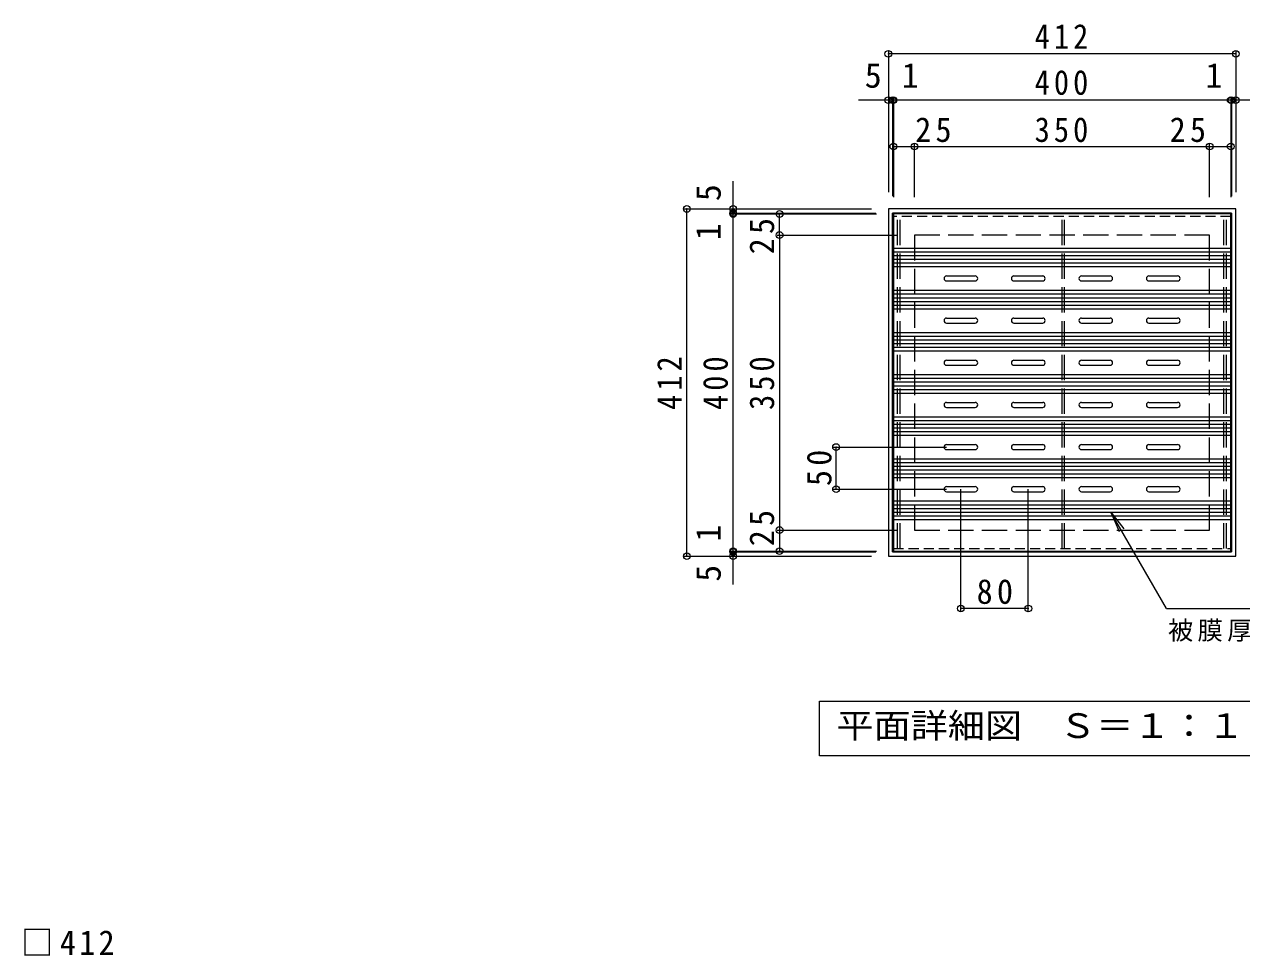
# Model space of a CAD drawing. Units: millimetres at full size, sheet at 1:10; some dimension numbers follow another scale. Extents: x -1551 to 1660, y -1375 to 1115.
# Drawn here: x -1166 to 278, y 10 to 1115 of the extents above; entities that cross this region are included whole.
import ezdxf
from ezdxf.enums import TextEntityAlignment as Align

# ---------------------------------------------------------------- set-up
doc = ezdxf.new("R2010")
doc.units = ezdxf.units.MM
doc.header["$LTSCALE"] = 10
doc.header["$PDMODE"] = 32
doc.header["$PDSIZE"] = 8
doc.linetypes.add('DASHED1', pattern=[1.8, 1.2, -0.6])
doc.linetypes.add('DASHED3', pattern=[4, 3, -1])
for name, color, linetype, lineweight in [('C-1', 2, 'Continuous', 9), ('C-2', 3, 'Continuous', 9), ('C-4', 7, 'Continuous', 9), ('C-5', 7, 'Continuous', 9), ('C-B', 3, 'Continuous', 9), ('C-C', 6, 'DASHED3', 9), ('D-4', 7, 'Continuous', 9)]:
    doc.layers.add(name, color=color, linetype=linetype, lineweight=lineweight)
doc.styles.add('ＭＳ ゴシック', font='')
doc.styles.get('ＭＳ ゴシック').set_extended_font_data('MS Gothic')

msp = doc.modelspace()

# ---------------------------------------------------------------- linework, layer by layer
at = {"layer": 'C-1'}
for p, q in [((-141, 896), (-141, 484)), ((266, 891), (-136, 891)), ((-136, 489), (-136, 891)), ((266, 891), (266, 489)), ((-141, 484), (271, 484)), ((-136, 489), (266, 489))]:
    msp.add_line(p, q, dxfattribs=at)
at = {"layer": 'C-1', "linetype": 'DASHED3'}
for p, q in [((-110, 865), (-110, 515)), ((240, 865), (-110, 865)), ((240, 515), (240, 865)), ((-110, 515), (240, 515))]:
    msp.add_line(p, q, dxfattribs=at)
at = {"layer": 'C-1'}
msp.add_lwpolyline([(271, 484), (271, 896), (-141, 896)], dxfattribs=at)
at = {"layer": 'C-2'}
for p, q in [((265, 890), (-135, 890)), ((-135, 890), (-135, 490)), ((265, 490), (265, 890)), ((-72, 816.5), (-38, 816.5)), ((-72, 810.5), (-38, 810.5)), ((8, 816.5), (42, 816.5)), ((8, 810.5), (42, 810.5)), ((88, 816.5), (122, 816.5)), ((88, 810.5), (122, 810.5)), ((168, 816.5), (202, 816.5)), ((168, 810.5), (202, 810.5)), ((-72, 766.5), (-38, 766.5)), ((8, 766.5), (42, 766.5)), ((88, 766.5), (122, 766.5)), ((168, 766.5), (202, 766.5)), ((-72, 760.5), (-38, 760.5)), ((8, 760.5), (42, 760.5)), ((88, 760.5), (122, 760.5)), ((168, 760.5), (202, 760.5)), ((-72, 716.5), (-38, 716.5)), ((-72, 710.5), (-38, 710.5)), ((8, 716.5), (42, 716.5)), ((8, 710.5), (42, 710.5)), ((88, 716.5), (122, 716.5)), ((88, 710.5), (122, 710.5)), ((168, 716.5), (202, 716.5)), ((168, 710.5), (202, 710.5)), ((-72, 666.5), (-38, 666.5)), ((8, 666.5), (42, 666.5)), ((88, 666.5), (122, 666.5)), ((168, 666.5), (202, 666.5)), ((-72, 660.5), (-38, 660.5)), ((8, 660.5), (42, 660.5)), ((88, 660.5), (122, 660.5)), ((168, 660.5), (202, 660.5)), ((-72, 616.5), (-38, 616.5)), ((-72, 610.5), (-38, 610.5)), ((8, 616.5), (42, 616.5)), ((8, 610.5), (42, 610.5)), ((88, 616.5), (122, 616.5)), ((88, 610.5), (122, 610.5)), ((168, 616.5), (202, 616.5)), ((168, 610.5), (202, 610.5)), ((-72, 566.5), (-38, 566.5)), ((8, 566.5), (42, 566.5)), ((88, 566.5), (122, 566.5)), ((168, 566.5), (202, 566.5)), ((-72, 560.5), (-38, 560.5)), ((8, 560.5), (42, 560.5)), ((88, 560.5), (122, 560.5)), ((168, 560.5), (202, 560.5)), ((-135, 490), (265, 490))]:
    msp.add_line(p, q, dxfattribs=at)
at = {"layer": 'C-2', "linetype": 'DASHED1'}
for p, q in [((265, 887), (-135, 887)), ((-135, 493), (265, 493))]:
    msp.add_line(p, q, dxfattribs=at)
at = {"layer": 'C-2'}
for centre, start, end in [((-72, 813.5), 90, 270), ((-38, 813.5), 270, 90), ((8, 813.5), 90, 270), ((42, 813.5), 270, 90), ((88, 813.5), 90, 270), ((122, 813.5), 270, 90), ((168, 813.5), 90, 270), ((202, 813.5), 270, 90), ((-72, 763.5), 90, 270), ((-38, 763.5), 270, 90), ((8, 763.5), 90, 270), ((42, 763.5), 270, 90), ((88, 763.5), 90, 270), ((122, 763.5), 270, 90), ((168, 763.5), 90, 270), ((202, 763.5), 270, 90), ((-72, 713.5), 90, 270), ((-38, 713.5), 270, 90), ((8, 713.5), 90, 270), ((42, 713.5), 270, 90), ((88, 713.5), 90, 270), ((122, 713.5), 270, 90), ((168, 713.5), 90, 270), ((202, 713.5), 270, 90), ((-72, 663.5), 90, 270), ((-38, 663.5), 270, 90), ((8, 663.5), 90, 270), ((42, 663.5), 270, 90), ((88, 663.5), 90, 270), ((122, 663.5), 270, 90), ((168, 663.5), 90, 270), ((202, 663.5), 270, 90), ((-72, 613.5), 90, 270), ((-38, 613.5), 270, 90), ((8, 613.5), 90, 270), ((42, 613.5), 270, 90), ((88, 613.5), 90, 270), ((122, 613.5), 270, 90), ((168, 613.5), 90, 270), ((202, 613.5), 270, 90), ((-72, 563.5), 90, 270), ((-38, 563.5), 270, 90), ((8, 563.5), 90, 270), ((42, 563.5), 270, 90), ((88, 563.5), 90, 270), ((122, 563.5), 270, 90), ((168, 563.5), 90, 270), ((202, 563.5), 270, 90)]:
    msp.add_arc(centre, 3, start, end, dxfattribs=at)
at = {"layer": 'C-4'}
for p, q in [((-141, 1083), (-141, 916)), ((271, 1083), (271, 916)), ((271, 1080), (-141, 1080)), ((-136, 1025), (-176.35, 1025)), ((-136, 1028), (-136, 911)), ((-135, 1025), (-136, 1025)), ((-135, 1028), (-135, 910)), ((265, 1025), (-135, 1025)), ((265, 1028), (265, 910)), ((266, 1025), (265, 1025)), ((266, 1028), (266, 911)), ((302.63, 1025), (266, 1025)), ((-135, 970), (265, 970)), ((-110, 910), (-110, 973)), ((240, 910), (240, 973)), ((-325, 891), (-325, 929.13)), ((-383, 896), (-161, 896)), ((-380, 484), (-380, 896)), ((-328, 891), (-156, 891)), ((-328, 890), (-155, 890)), ((-325, 890), (-325, 891)), ((-325, 490), (-325, 890)), ((-270, 865), (-270, 890)), ((-273, 865), (-130, 865)), ((-270, 865), (-270, 515)), ((-206, 613.5), (-72, 613.5)), ((-203, 563.5), (-203, 613.5)), ((-206, 563.5), (-72, 563.5)), ((-55, 419), (-55, 563.5)), ((25, 419), (25, 563.5)), ((-273, 515), (-130, 515)), ((-270, 515), (-270, 490)), ((-383, 484), (-161, 484)), ((-328, 490), (-155, 490)), ((-328, 489), (-156, 489)), ((-325, 489), (-325, 490)), ((-325, 450.37), (-325, 489)), ((25, 422), (-55, 422))]:
    msp.add_line(p, q, dxfattribs=at)
for p in [(-141, 1080), (271, 1080), (-141, 1025), (-136, 1025), (-135, 1025), (265, 1025), (266, 1025), (271, 1025), (-135, 970), (-110, 970), (240, 970), (265, 970), (-380, 896), (-325, 896), (-325, 891), (-325, 890), (-270, 890), (-270, 865), (-203, 613.5), (-203, 563.5), (-270, 515), (-325, 490), (-325, 489), (-270, 490), (-380, 484), (-325, 484), (-55, 422), (25, 422)]:
    msp.add_point(p, dxfattribs=at)
at = {"layer": 'C-5'}
for p, q in [((123, 536.3), (132.57, 513.2)), ((188.99, 422), (664.4, 422)), ((-222.5, 312), (352.5, 312)), ((-222.5, 247), (-222.5, 312))]:
    msp.add_line(p, q, dxfattribs=at)
for points in [[(188.99, 422), (123, 536.3), (138.22, 516.47)], [(352.5, 312), (352.5, 247), (-222.5, 247)]]:
    msp.add_lwpolyline(points, dxfattribs=at)
at = {"layer": 'C-B'}
for p, q in [((-135, 849.5), (265, 849.5)), ((-135, 845.1), (265, 845.1)), ((-135, 840.7), (265, 840.7)), ((-135, 836.3), (265, 836.3)), ((-135, 831.9), (265, 831.9)), ((-135, 827.5), (265, 827.5)), ((-135, 799.5), (265, 799.5)), ((-135, 795.1), (265, 795.1)), ((-135, 790.7), (265, 790.7)), ((-135, 786.3), (265, 786.3)), ((-135, 781.9), (265, 781.9)), ((-135, 777.5), (265, 777.5)), ((-135, 749.5), (265, 749.5)), ((-135, 745.1), (265, 745.1)), ((-135, 740.7), (265, 740.7)), ((-135, 736.3), (265, 736.3)), ((-135, 731.9), (265, 731.9)), ((-135, 727.5), (265, 727.5)), ((-135, 699.5), (265, 699.5)), ((-135, 695.1), (265, 695.1)), ((-135, 690.7), (265, 690.7)), ((-135, 686.3), (265, 686.3)), ((-135, 681.9), (265, 681.9)), ((-135, 677.5), (265, 677.5)), ((-135, 649.5), (265, 649.5)), ((-135, 645.1), (265, 645.1)), ((-135, 640.7), (265, 640.7)), ((-135, 636.3), (265, 636.3)), ((-135, 631.9), (265, 631.9)), ((-135, 627.5), (265, 627.5)), ((-135, 599.5), (265, 599.5)), ((-135, 595.1), (265, 595.1)), ((-135, 590.7), (265, 590.7)), ((-135, 586.3), (265, 586.3)), ((-135, 581.9), (265, 581.9)), ((-135, 577.5), (265, 577.5)), ((-135, 549.5), (265, 549.5)), ((-135, 545.1), (265, 545.1)), ((-135, 540.7), (265, 540.7)), ((-135, 536.3), (265, 536.3)), ((-135, 531.9), (265, 531.9)), ((-135, 527.5), (265, 527.5))]:
    msp.add_line(p, q, dxfattribs=at)
at = {"layer": 'C-C'}
for p, q in [((-130, 493), (-130, 887)), ((-127, 493), (-127, 887)), ((65, 493), (65, 887)), ((68, 493), (68, 887)), ((257, 493), (257, 887)), ((260, 493), (260, 887))]:
    msp.add_line(p, q, dxfattribs=at)

# ---------------------------------------------------------------- texts
at = {"layer": 'C-4', "color": 2, "style": 'ＭＳ ゴシック'}
for s, p in [('5', (-168.91, 1031)), ('1', (-125.08, 1031)), ('1', (235.17, 1031))]:
    msp.add_text(s, height=29.33, dxfattribs=at).set_placement(p, align=Align.BOTTOM_LEFT)
for s, p in [('5', (-331, 905.27)), ('1', (-331, 858.96)), ('1', (-331, 501.27)), ('5', (-331, 453.73))]:
    msp.add_text(s, height=29.33, rotation=90, dxfattribs=at).set_placement(p, align=Align.BOTTOM_LEFT)
at = {"layer": 'C-4', "color": 2, "char_height": 29.33, "attachment_point": 7, "style": 'ＭＳ ゴシック'}
for s, insert in [('\\T1.27;\\W0.9;412', (32.5, 1086)), ('\\T1.27;\\W0.9;400', (32.5, 1031)), ('\\T1.27;\\W0.95;25', (-109.13, 975)), ('\\T1.27;\\W0.9;350', (32.5, 975)), ('\\T1.27;\\W0.95;25', (192.62, 975)), ('\\T1.27;\\W0.95;80', (-36.25, 427))]:
    msp.add_mtext(s, dxfattribs=dict(at, insert=insert))
at = {"layer": 'C-4', "color": 2, "char_height": 29.33, "attachment_point": 7, "rotation": 90, "style": 'ＭＳ ゴシック'}
for s, insert in [('\\T1.27;\\W0.95;25', (-276, 842.17)), ('\\T1.27;\\W0.9;412', (-386, 657.5)), ('\\T1.27;\\W0.9;400', (-331, 657.5)), ('\\T1.27;\\W0.9;350', (-276, 657.5)), ('\\T1.27;\\W0.95;50', (-208, 567.25)), ('\\T1.27;\\W0.95;25', (-276, 495.82))]:
    msp.add_mtext(s, dxfattribs=dict(at, insert=insert))
at = {"layer": 'C-5', "color": 2, "style": 'ＭＳ ゴシック', "width": 1.1}
msp.add_text('平面詳細図\u3000Ｓ＝１：１０', height=29.33, dxfattribs=at).set_placement((-202.5, 259.5), align=Align.BOTTOM_LEFT)
at = {"layer": 'C-5', "insert": (190.62, 379.03), "char_height": 21.99, "attachment_point": 7, "style": 'ＭＳ ゴシック'}
msp.add_mtext('\\T1.17;被膜厚さ７５μ（色：グレ－）', dxfattribs=at)
at = {"layer": 'D-4', "color": 2, "insert": (-1169.35, 10.05), "char_height": 29.33, "attachment_point": 7, "style": 'ＭＳ ゴシック'}
msp.add_mtext('\\T1.21;\\W0.95;□412', dxfattribs=at)

doc.saveas('drawing.dxf')
